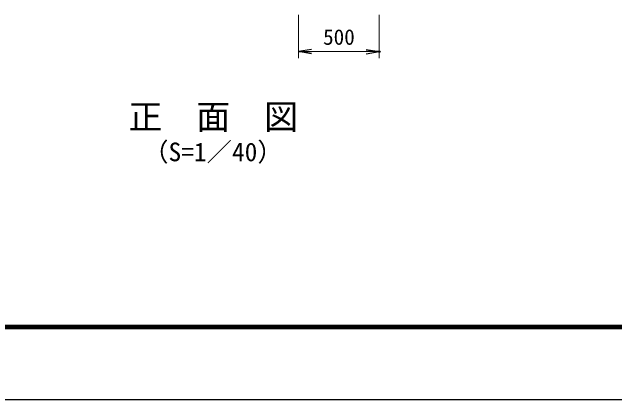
# Model space of a CAD drawing. Units: millimetres, scale not verified. Extents: x -8400 to 8400, y -5940 to 5940.
# Drawn here: x -6303 to -2572, y -5940 to -3540 of the extents above; entities that cross this region are included whole.
import ezdxf
from ezdxf.enums import TextEntityAlignment as Align

# ---------------------------------------------------------------- set-up
doc = ezdxf.new("R2010")
doc.units = ezdxf.units.MM
doc.header["$LTSCALE"] = 20
doc.header["$PDMODE"] = 32
doc.header["$PDSIZE"] = 10
for name, color, linetype, lineweight in [('0-4_D-STR-DIM', 7, 'Continuous', 13), ('0-7_D-TTL-TXT', 7, 'Continuous', 25), ('0-E_D-TTL', 7, 'Continuous', 25)]:
    doc.layers.add(name, color=color, linetype=linetype, lineweight=lineweight)
doc.layers.add('0-5_0', color=7, linetype='Continuous')
doc.layers.add('0-6_Defpoints', color=7, linetype='Continuous')
doc.styles.add('ＭＳ ゴシック', font='')
doc.styles.get('ＭＳ ゴシック').set_extended_font_data('MS Gothic')

# ---------------------------------------------------------------- blocks, each defined once
blk = doc.blocks.new('_Open')
at = {"layer": '0-5_0'}
blk.add_line((-20, 3.333), (0, 0), dxfattribs=at)
blk.add_lwpolyline([(-20, -3.333), (0, 0), (-20, 0)], dxfattribs=at)

msp = doc.modelspace()

# ---------------------------------------------------------------- linework, layer by layer
at = {"layer": '0-4_D-STR-DIM'}
for p, q in [((-4530.38, -3557), (-4530.38, -3824.44)), ((-4030.38, -3557), (-4030.38, -3824.44)), ((-4450.38, -3784.44), (-4110.38, -3784.44))]:
    msp.add_line(p, q, dxfattribs=at)
at = {"layer": '0-6_Defpoints'}
msp.add_point((-4030.38, -3784.44), dxfattribs=at)
at = {"layer": '0-E_D-TTL', "color": 2}
msp.add_lwpolyline([(-8400, 5940), (8400, 5940), (8400, -5940), (-8400, -5940)], close=True, dxfattribs=at)
at = {"layer": '0-E_D-TTL'}
for points in [[(-7860, 5500), (7860, 5500), (7860, -5500), (-7860, -5500)], [(-7855, 5495), (7855, 5495), (7855, -5495), (-7855, -5495)], [(-7850, 5490), (7850, 5490), (7850, -5490), (-7850, -5490)], [(-7845, 5485), (7845, 5485), (7845, -5485), (-7845, -5485)], [(-7840, 5480), (7840, 5480), (7840, -5480), (-7840, -5480)]]:
    msp.add_lwpolyline(points, close=True, dxfattribs=at)

# ---------------------------------------------------------------- block references
at = {"layer": '0-4_D-STR-DIM', "xscale": 4, "yscale": 4, "rotation": 180}
msp.add_blockref('_Open', (-4530.38, -3784.44), dxfattribs=at)
at = {"layer": '0-4_D-STR-DIM', "xscale": 4, "yscale": 4}
msp.add_blockref('_Open', (-4030.38, -3784.44), dxfattribs=at)

# ---------------------------------------------------------------- texts
at = {"layer": '0-4_D-STR-DIM', "style": 'ＭＳ ゴシック'}
msp.add_text('500', height=96.19, dxfattribs=at).set_placement((-4378.13, -3770.94), align=Align.BOTTOM_LEFT)
at = {"layer": '0-7_D-TTL-TXT', "style": 'ＭＳ ゴシック'}
for s, height, p in [('正\u3000面\u3000図', 154, (-5583.08, -4311.06)), ('（S=1／40）', 115.4, (-5492.11, -4497.45))]:
    msp.add_text(s, height=height, dxfattribs=at).set_placement(p, align=Align.BOTTOM_LEFT)

doc.saveas('drawing.dxf')
